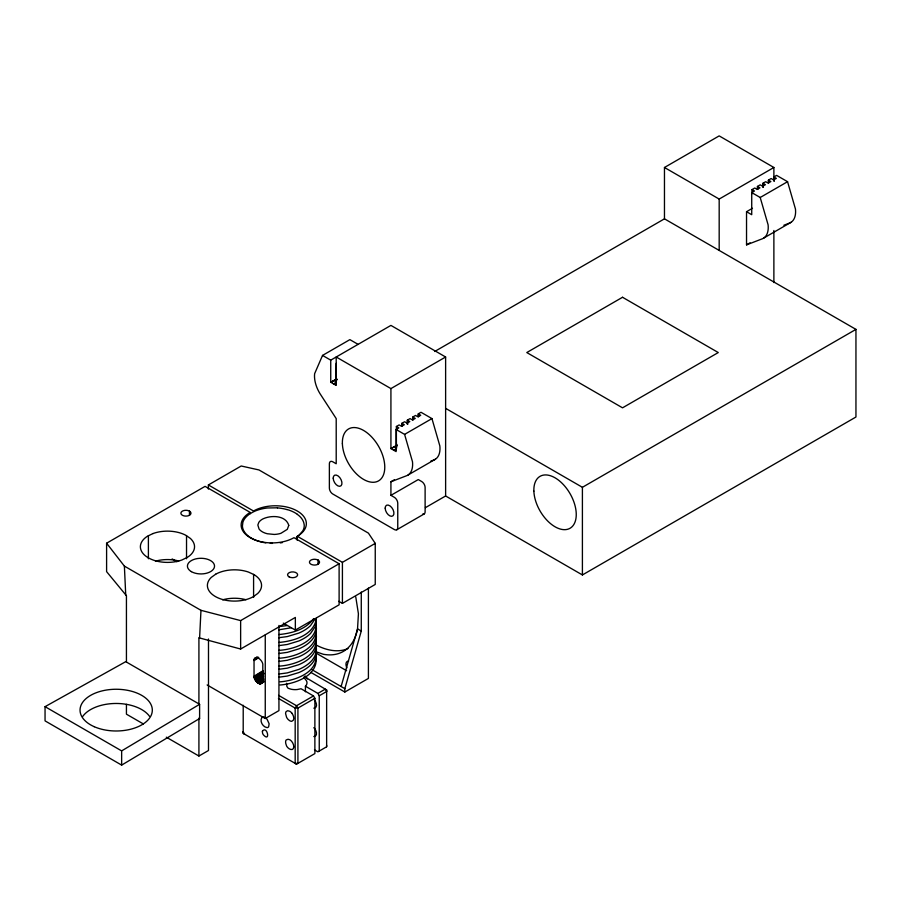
<?xml version="1.0" encoding="UTF-8"?>
<svg xmlns="http://www.w3.org/2000/svg" width="901" height="901" viewBox="0 0 901 901"><rect width="100%" height="100%" fill="white"/><g stroke="black" fill="none" stroke-linecap="round" stroke-linejoin="round"><path stroke-width="1.35" d="M254.037 660.557C255.163 653.315 263.813 661.086 262.799 665.614L262.799 680.773C261.673 688.015 253.023 680.232 254.037 675.716L254.037 660.557L258.61 657.764M295.348 630.069L295.348 617.433L240.635 649.024L199.605 637.964L200.968 610.326L124.383 566.11L106.6 543.213L205.079 486.36L250.208 512.41A30.949 17.862 0 0 0 250.208 537.683A30.949 17.862 0 0 0 293.974 537.683L339.114 563.744L339.114 604.808L295.348 630.069L283.308 623.12M434.687 351.491L664.465 218.83L855.95 329.383L855.95 417.017L582.406 574.951L445.623 495.978L445.623 356.999L390.921 325.407L330.735 360.152L330.735 382.272L335.938 385.268L336.535 379.479M396.249 450.106L393.658 450.185L396.384 448.597L396.868 444.418M316.42 618.39C313.807 635.475 293.478 641.185 278.747 642.469M313.503 695.944L296.553 705.731L295.179 708.096L295.179 763.372L296.553 764.161L314.877 753.585L314.877 698.309L313.503 695.944L301.047 688.747L297.195 689.547A11.702 6.758 0 0 1 291.113 689.22L288.05 688.229L286.89 686.494A1.768 1.025 60 0 1 286.845 686.066L286.529 683.285M341.119 686.506L357.539 628.898L358.418 613.772L355.76 596.879M368.408 588.083L368.408 678.419L344.846 692.024L344.846 688.668L361.267 631.049L361.267 592.025M358.091 344.362L349.881 339.632L322.535 355.422L314.64 373.656A23.753 13.706 60 0 0 319.99 393.636L336.208 418.593L336.208 463.767L332.784 461.785A4.832 2.793 60 0 0 329.372 463.767L329.372 488.083A4.832 2.793 60 0 0 332.784 494.007L394.334 529.54A4.832 2.793 60 0 0 397.758 527.569L397.758 503.242A4.832 2.793 60 0 0 394.334 497.318L390.921 495.347L390.921 481.765L394.48 479.704M315.316 618.66L310.473 625.666A43.304 25.003 0 0 1 298.839 633.099L287.25 636.59L278.747 637.728M313.571 618.694C305.732 629.653 291.507 633.392 278.747 634.563M255.039 679.5L263.982 673.869M255.321 680.03L263.137 675.108M255.636 680.548L263.43 675.637M255.985 681.043L263.768 676.144M256.357 681.505L263.013 677.327M254.555 678.397L263.554 672.765M254.78 678.949L263.745 673.317M256.74 681.944L263.385 677.777M254.375 677.845L263.396 672.214M257.145 682.35L263.779 678.194M254.228 677.293L263.283 671.662M257.562 682.71L263.092 679.264M257.99 683.026L263.509 679.602M254.127 676.752L263.205 671.132M254.059 676.223L263.171 670.626M258.418 683.296L263.937 679.895M258.846 683.521L263.261 680.818M254.059 660.073L258.643 657.291M259.274 683.69L263.689 680.998M254.127 659.622L257.573 657.539M259.691 683.814L263.002 681.809M254.228 659.194L257.686 657.122M260.096 683.882L263.711 681.708M121.646 765.107L121.646 750.893L199.605 704.3L125.746 661.661L45.05 706.666L45.05 720.879L121.646 765.107L199.605 718.514L199.605 704.3M254.375 658.811L256.684 657.437M260.479 683.893L264.106 681.73M254.555 658.473L256.875 657.099M664.465 218.83L664.465 167.485L719.178 135.893L773.88 167.485L773.88 181.101M337.12 379.636L330.735 382.272L336.681 378.837M208.379 489.063L208.379 484.952L241.209 465.997L258.981 469.95L368.408 533.122L375.244 543.382L375.244 584.445L342.414 603.4L338.81 601.316M336.073 383.77L333.471 383.849L336.208 382.272L336.208 356.999L390.921 388.59L445.623 356.999M664.465 167.485L719.178 199.065L773.88 167.485M751.997 193.738L751.997 189.593L754.734 188.016L757.2 189.435L759.937 187.859L757.471 186.428L757.471 189.199M774.319 181.112L773.88 176.956L776.617 175.38L787.564 181.698L795.459 209.043A23.753 13.706 60 0 1 790.098 222.84L783.859 225.239M751.727 192.589L760.207 197.488L768.102 224.833A23.753 13.706 60 0 1 762.742 238.63L746.535 244.869L746.535 211.701L751.727 214.708L751.727 192.589L754.464 191.012L751.997 189.593M760.207 197.488L787.564 181.698M746.535 211.701L752.481 208.266M396.384 448.597L396.384 426.488L399.12 424.912L401.587 426.331L404.324 424.754L401.857 423.335L401.857 426.094M390.921 388.59L390.921 448.597L396.113 451.604L396.113 429.495L398.85 427.907L396.384 426.488M396.113 429.495L404.594 434.383L431.951 418.593L439.846 445.939A23.753 13.706 60 0 1 434.485 459.735L430.746 461.177M396.868 445.162L390.921 448.597L397.183 445.635M746.535 244.869L750.094 242.808M763.71 238.089L791.055 222.299M408.097 474.985L435.453 459.195M390.921 495.347L418.278 479.557L421.691 481.528A4.832 2.793 60 0 1 425.114 487.452L425.114 511.779A4.832 2.793 60 0 1 422.58 514.122M425.407 507.657L445.623 495.978M396.755 529.777L424.112 513.987M200.968 610.326L240.635 620.598L339.114 563.744M208.379 484.952L253.519 511.013A30.949 17.862 0 0 1 297.285 511.013A30.949 17.862 0 0 1 297.285 536.275L342.414 562.337L375.244 543.382M445.623 408.344L582.406 487.306L855.95 329.383M166.302 737.187L198.918 756.029L208.491 750.499L208.491 639.012M207.14 684.963L265.254 718.514L278.938 710.619L278.938 625.452M303.66 677.169L306.261 680.48A11.702 6.758 0 0 1 306.982 682.812A11.837 6.836 0 0 1 305.416 686.213L317.884 693.41L325.272 689.141L326.635 691.506L319.247 695.775L319.247 751.051M314.877 698.309L297.916 708.096L295.179 708.096L278.42 698.421M304.943 676.617A1.915 1.104 60 0 0 305.248 677.214L326.635 689.929L326.635 746.783L317.884 751.839L314.483 749.88M330.735 382.272L337.008 379.31M390.921 481.765L407.128 475.525A23.753 13.706 60 0 0 412.489 461.729L404.594 434.383M291.305 627.749L278.747 629.833M287.25 625.531L278.747 626.668M280.211 542.92L282.385 542.605M280.053 681.843C295.213 680.672 318.954 672.394 315.902 653.349M280.053 685.008C295.213 683.836 318.954 675.559 315.902 656.514M278.747 645.623L287.25 644.485L298.828 640.983A43.304 25.003 0 0 0 310.473 633.549L315.316 626.544L316.307 619.021M278.747 650.364C294.289 649.542 319.461 641.039 315.755 621.262M278.747 653.518L287.25 652.38L298.828 648.878A43.304 25.003 0 0 0 310.473 641.444C314.99 637.187 317.76 630.554 315.755 624.416M278.747 658.259C294.289 657.437 319.461 648.934 315.755 629.157M278.747 661.424L287.25 660.287L298.828 656.784A43.304 25.003 0 0 0 310.473 649.351C314.99 645.082 317.76 638.46 315.755 632.322M278.747 666.154C294.289 665.343 319.461 656.829 315.755 637.063M278.747 669.308L287.25 668.17L298.828 664.679A43.304 25.003 0 0 0 310.473 657.246C314.99 652.977 317.76 646.344 315.755 640.217M278.747 674.049L287.25 672.912L298.828 669.42A43.304 25.003 0 0 0 310.473 661.987C314.99 657.719 317.76 651.096 315.755 644.958M278.747 677.203L287.25 676.065L298.828 672.574A43.304 25.003 0 0 0 310.473 665.141C314.99 660.872 317.76 654.25 315.755 648.112M295.179 763.372L297.916 763.372L297.916 708.096L296.553 705.731L278.6 695.369M313.818 736.579C318.447 736.331 316.195 729.607 313.818 727.681M277.474 507.815L267.462 507.973A30.679 17.716 0 0 0 261.065 509.11A31.039 17.919 0 0 0 255.253 511.002A30.882 17.829 0 0 0 250.298 513.66M264.376 717.241L263.689 717.05A5.665 3.266 60 0 0 261.943 717.455C259.297 721.059 262.901 727.22 267.135 727.603A5.676 3.277 60 0 0 268.644 726.735L269.129 723.818L267.135 719.392A5.868 3.39 60 0 0 265.085 717.568M315.474 651.558L323.29 654.261A73.499 42.437 60 0 0 357.539 628.898L361.267 631.049M773.88 176.956L776.347 178.375L773.61 179.952L771.155 178.533L768.418 180.121L768.418 182.88M322.535 355.422L330.735 360.152M336.208 363.317L335.938 385.268M431.951 418.593L421.004 412.275L418.278 413.852L418.278 416.622M172.136 558.935L176.956 561.717M316.33 653.248L346.626 670.738M312.084 669.747L344.846 688.668M310.811 672.36L344.846 692.024M106.6 543.213L106.6 571.639L126.433 595.719L126.433 662.055M199.605 637.964L198.918 637.57L198.918 703.906M296.553 764.161L243.202 733.369L243.214 705.269M199.605 718.514L198.918 718.12L198.918 756.029M143.349 723.942L126.433 714.178L126.433 704.345M45.05 706.666L121.646 750.893M297.42 514.325L295.179 512.894A30.747 17.75 0 0 0 287.047 509.515M307.489 678.881L305.112 675.941M291.755 713.074C293.523 715.124 295.348 720.192 291.755 721.284A5.868 3.39 60 0 1 289.705 720.732L288.309 719.64A5.665 3.266 60 0 1 286.563 717.23L285.606 713.626A5.868 3.39 60 0 1 286.158 711.576L287.656 710.709L289.705 711.249A5.868 3.39 60 0 1 291.823 713.085M317.884 693.41L319.247 695.775M768.699 182.88L768.418 180.121L770.873 181.54L768.136 183.117L765.681 181.698L762.944 183.275L762.944 187.419M763.384 187.431L762.944 183.275L765.411 184.694L762.674 186.27L760.207 184.851L757.471 186.428L757.764 189.199M418.56 416.622L418.278 413.852L420.733 415.271L417.996 416.859L415.541 415.44L412.804 417.017L412.804 419.776M413.086 419.787L412.804 417.017L415.26 418.436L412.523 420.012L410.068 418.593L407.331 420.17L407.331 424.315M407.77 424.326L407.331 420.17L409.797 421.589L407.061 423.177L404.594 421.747L401.857 423.335L402.15 426.094M124.383 566.11L125.746 595.324M326.635 689.929L326.635 691.506M326.635 745.206L326.635 746.783M773.88 230.487L773.88 282.565M719.178 199.065L719.178 250.41M582.406 487.306L582.406 574.951M342.414 562.337L342.414 603.4M318.03 560.118L318.03 564.229M305.416 686.224L305.416 691.788M297.285 536.275L297.285 540.42M265.254 634.98L265.254 718.514M253.586 574.421L253.586 597.442M240.635 620.598L240.635 649.024M189.458 511.16L189.458 515.271M186.53 535.757L186.53 558.766M148.395 535.757L148.395 558.766M347.977 648.562A73.499 42.437 60 0 1 317.118 645.521M346.885 667.9A6.194 3.57 60 0 1 348.597 661.109M222.615 599.829A27.075 15.632 0 0 1 245.939 599.717M155.468 561.177A27.075 15.632 0 0 1 178.792 560.996M82.746 716.396A36.141 20.869 0 0 1 116.094 703.467A36.141 20.869 0 0 1 149.532 716.306M272.462 543.382A30.882 17.829 0 0 1 270.232 543.303M265.829 542.864A30.882 17.829 0 0 1 253.913 539.451L251.413 538.156A30.882 17.829 0 0 1 242.414 526.026L242.91 522.152A30.679 17.716 0 0 1 246.356 516.735A31.039 17.919 0 0 1 250.264 513.593M277.44 507.894A30.882 17.829 0 0 1 287.025 509.594M297.341 514.381A30.882 17.829 0 0 1 303.885 523.154L304.234 525.035A30.983 17.885 0 0 1 302.882 530.768L298.434 535.949A31.535 18.211 0 0 1 296.328 537.458M313.818 708.152A5.868 3.39 60 0 0 314.46 708.175C318.053 707.082 316.228 702.014 314.46 699.964A5.868 3.39 60 0 0 313.818 699.244M243.214 731.781L243.202 733.369L244.576 734.157L243.214 731.781M293.805 746.794C293.512 752.448 286.597 748.292 286.158 744.744A5.868 3.39 60 0 1 286.158 739.958C289.942 737.232 293.861 743.302 293.805 746.794M262.394 731.263L262.518 732.975A3.829 2.207 60 0 0 263.329 734.777C270.852 743.055 267.135 724.855 262.394 731.263M288.77 525.351L287.295 529.337L280.954 533.291A15.689 9.055 0 0 1 274.186 534.439L267.248 533.741A15.385 8.875 0 0 1 259.06 529.022L257.844 525.013L258.835 522.343A15.565 8.987 0 0 1 262.788 518.976C270.897 515.023 285.741 515.113 288.77 525.351M215.677 574.207L211.273 577.395A27.075 15.632 0 0 0 217.614 597.69A27.075 15.632 0 0 0 253.282 596.71L257.686 593.511A27.075 15.632 0 0 0 253.969 574.601L248.439 572.056A27.075 15.632 0 0 0 215.677 574.207M622.535 297.274L526.792 352.55L622.535 407.826L718.277 352.55L622.535 297.274M153.001 533.55L147.573 536.151A27.075 15.632 0 0 0 146.649 556.762A27.075 15.632 0 0 0 181.923 559.983L187.352 557.37A27.075 15.632 0 0 0 190.359 538.415L185.831 535.273A27.075 15.632 0 0 0 153.001 533.55M189.694 511.284L188.703 510.777A5.034 2.906 0 0 0 182.126 511.295A5.034 2.906 0 0 0 182.16 515.124L183.151 515.62A5.034 2.906 0 0 0 189.728 515.102A5.034 2.906 0 0 0 189.694 511.284M318.267 560.242L317.276 559.746A5.034 2.906 0 0 0 310.71 560.253A5.034 2.906 0 0 0 310.721 564.082L311.712 564.578A5.034 2.906 0 0 0 318.29 564.071A5.034 2.906 0 0 0 318.267 560.242M289.052 576.854A5.034 2.906 0 0 0 297.465 575.548A5.034 2.906 0 0 0 291.305 571.989A5.034 2.906 0 0 0 289.052 576.854M191.384 571.639A13.56 7.827 0 0 0 214.066 568.137A13.56 7.827 0 0 0 197.465 558.552A13.56 7.827 0 0 0 191.384 571.639M94.233 726.702A36.141 20.869 0 0 0 152.021 712.792A36.141 20.869 0 0 0 102.263 690.864A36.141 20.869 0 0 0 94.233 726.702M333.201 478.138A6.194 3.57 60 0 0 339.767 486.303A6.194 3.57 60 0 0 339.767 477.553A6.194 3.57 60 0 0 333.201 478.138M385.178 508.141A6.194 3.57 60 0 0 391.744 516.307A6.194 3.57 60 0 0 391.744 507.556A6.194 3.57 60 0 0 385.178 508.141M342.38 443.72A29.981 17.31 60 0 0 374.929 482.148A29.981 17.31 60 0 0 373.374 438.877A29.981 17.31 60 0 0 342.38 443.72M533.865 491.101A29.981 17.31 60 0 0 566.414 529.529A29.981 17.31 60 0 0 564.859 486.258A29.981 17.31 60 0 0 533.865 491.101"/></g></svg>
